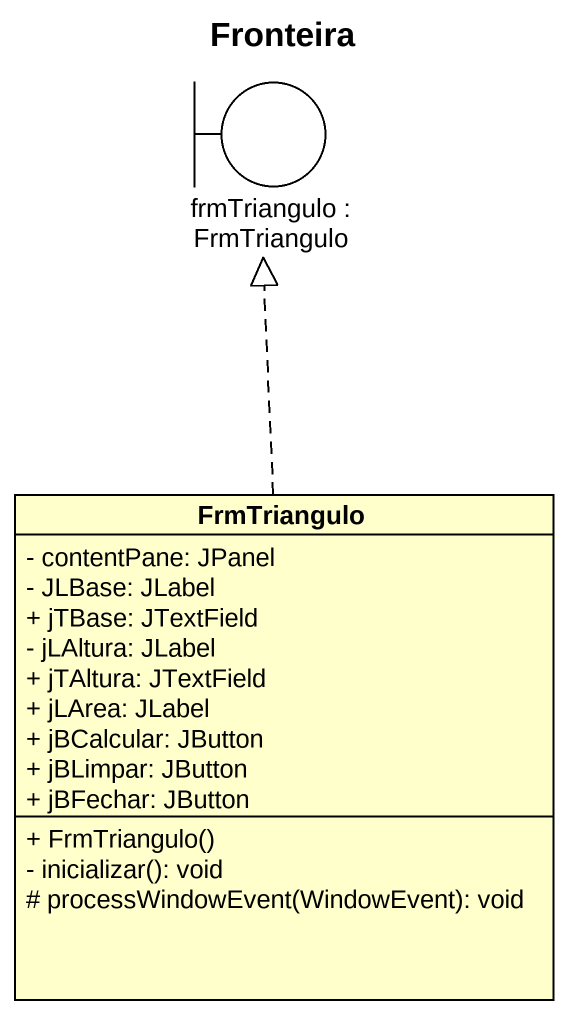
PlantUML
@startuml
title Fronteira
allowmixing
hide circle
hide empty members
skinparam classAttributeIconSize 0
boundary "frmTriangulo : FrmTriangulo" as frmTriangulo
class FrmTriangulo {
  - contentPane: JPanel
  - JLBase: JLabel
  + jTBase: JTextField
  - jLAltura: JLabel
  + jTAltura: JTextField
  + jLArea: JLabel
  + jBCalcular: JButton
  + jBLimpar: JButton
  + jBFechar: JButton
  + FrmTriangulo()
  - inicializar(): void
  # processWindowEvent(WindowEvent): void
}
FrmTriangulo .up.|> frmTriangulo
@enduml
